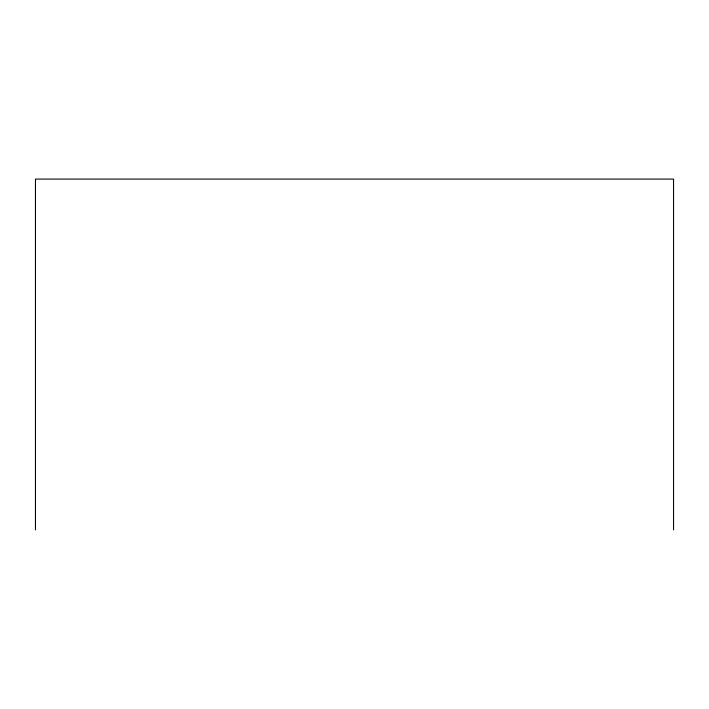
<?xml version="1.0" encoding="UTF-8"?>
<svg xmlns="http://www.w3.org/2000/svg" width="709" height="709" viewBox="0 0 709 709"><rect width="100%" height="100%" fill="white"/><g stroke="black" fill="none" stroke-linecap="round" stroke-linejoin="round"><path stroke-width="1.06" d="M673.55 529.915L673.55 179.085L35.45 179.085L35.45 529.915"/></g></svg>
